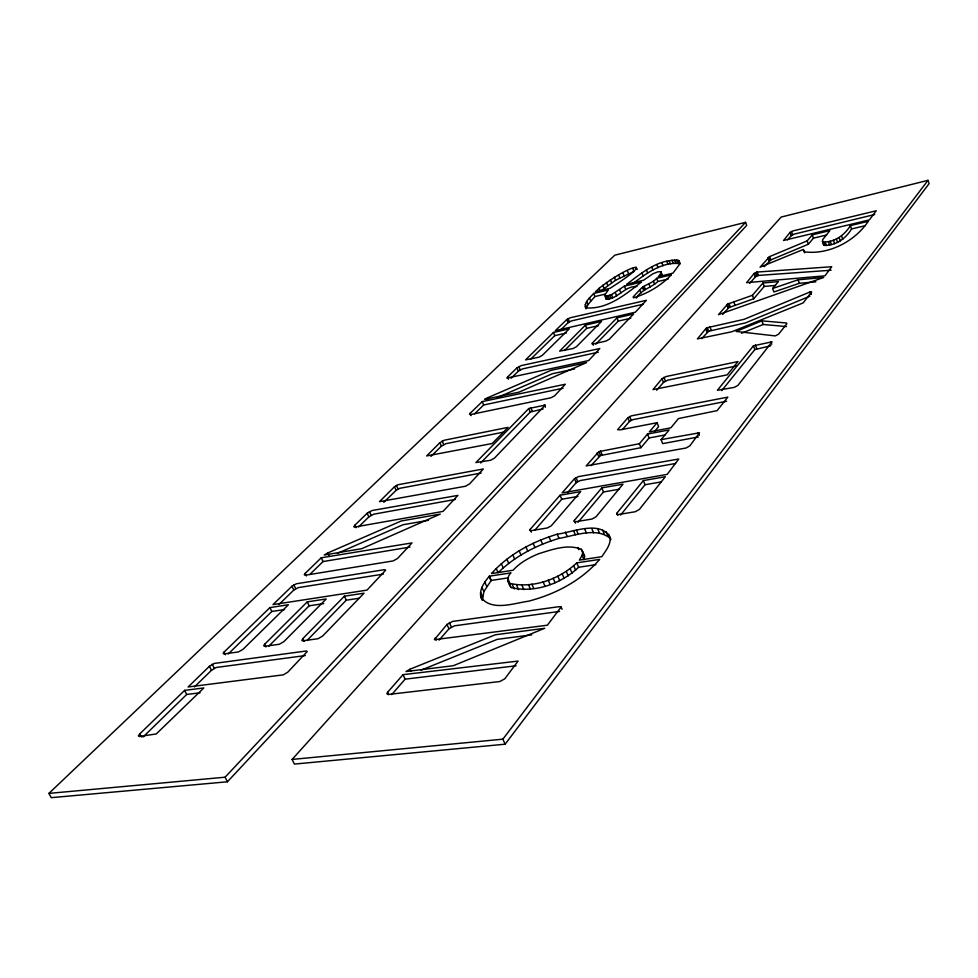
<?xml version="1.0" encoding="UTF-8"?>
<svg xmlns="http://www.w3.org/2000/svg" width="978" height="978" viewBox="0 0 978 978"><rect width="100%" height="100%" fill="white"/><g stroke="black" fill="none" stroke-linecap="round" stroke-linejoin="round"><path stroke-width="1.47" d="M586.054 308.828C582.912 302.691 590.223 297.605 593.646 293.486L608.328 289.965L604.575 295.258L606.262 299.219C618.023 299.048 624.685 285.723 636.935 286.505M616.971 513.095L616.751 514.391L617.974 514.599L635.272 511.726L639.306 509.501L665.346 476.726L643.353 480.589L616.971 513.095L617.839 515.223M582.754 551.947L584.599 556.286L583.976 559.722L582.13 555.357L582.754 551.947L581.335 549.318C567.729 543.707 551.983 549.612 538.548 553.768C529.171 557.643 519.954 562.643 513.071 570.26L491.506 573.56C508.78 554.159 532.607 541.629 557.228 534.196C573.022 532.166 603.047 518.817 610.92 539.66M561.091 606.996L547.374 625.211L434.342 639.698L446.983 624.441L452.545 621.433L559.098 606.666L561.091 606.996L562.069 609.282M865.322 225.649L851.569 228.962C845.823 238.51 835.725 245.796 824.295 245.392L823.439 244.61L823.769 243.106M823.439 244.61L822.571 239.757L829.894 230.588L812.278 234.854L807.156 240.894L769.649 256.591L760.028 267.214L803.097 249.549L804.625 252.825M482.545 600.003L483.841 591.592L491.249 580.431L508.536 577.827M482.081 600.076C477.46 591.69 484.049 582.472 489.379 576.176L510.981 572.888C506.298 576.959 507.778 583.108 511.029 587.521C534.355 593.401 561.36 583.707 578.609 567.264L595.798 564.673M574.343 520.43L574.037 521.445L575.345 521.8L591.971 519.037L595.981 516.836L623.01 484.159L601.8 487.888L574.343 520.43L575.516 523.218M530.137 529.416L529.77 530.382L530.944 530.687L547.313 527.973L551.299 525.785L580.7 491.592L560.064 495.223L530.137 529.416L531.323 532.166M592.387 342.96L592.02 343.914L592.876 344.011L605.932 341.09L609.233 339.268L633.634 313.999L616.996 317.838L592.387 342.96L593.291 345.185M387.581 692.314L386.909 693.805L388.242 694.466L499.844 681.532L504.807 678.793L518.071 661.079L403.022 674.661L387.581 692.314L388.645 694.588M605.162 294.109L594.881 296.566L587.949 304.586L586.519 307.581L585.272 304.464M660.443 274.207L660.92 271.688L657.864 271.823L652.888 273.791L643.561 280.221L626.764 284.268C641.385 273.058 659.478 257.96 679.001 260.649L679.588 264.268L672.974 273.143L658.267 276.688L660.443 274.207L661.25 276.297M302.813 638.646L301.811 640.431L302.63 640.859L318.07 638.72L322.679 636.018L364.048 593.181L344.403 596.189L302.813 638.646L304.146 641.385M470.1 413.364L469.538 414.305L470.479 414.586L550.993 397.765L554.685 395.76L565.308 384.232L482.227 401.603L470.1 413.364L471.078 415.638M507.582 376.995L506.91 378.107L588.683 360.552L599.807 348.535L521.213 365.601L516.995 367.862L507.582 376.995L508.511 379.207M582.13 555.357L579.343 560.113L601.825 556.678C605.993 550.321 613.133 542.167 608.695 534.22M264.61 644.294L263.705 645.676L264.5 646.324L279.341 644.257L283.926 641.592L326.212 598.964L307.251 601.873L264.61 644.294L265.943 646.996M139.768 733.891L138.411 735.921L139.084 736.471L156.235 733.977L203.852 687.937L184.61 690.37L139.768 733.891L141.407 737.033M305.136 573.426L304.268 574.734L305.136 575.26L393.168 560.92L397.594 558.438L411.995 542.924L321.249 557.79L305.136 573.426L306.346 575.969M354.782 525.259L353.755 526.775L354.439 527.093L443.022 511.396L457.924 495.394L372.153 510.504L367.153 513.254L354.782 525.259L355.919 527.717M224.06 652.094L223.143 653.402L223.864 653.952L238.473 651.935L243.033 649.306L288.388 604.759L269.94 607.582L224.06 652.094L225.392 654.759M505.137 744.197L929.1 183.632L928 180.331L781.177 217.055L292.092 759.441L294.402 764.087L505.137 744.197L502.863 739.172L928 180.331M620.602 515.015L645.04 484.733L661.152 481.922M721.715 390.65L754.857 349.562L770.823 345.772M753.451 345.821L717.387 390.295L734.136 387.41L737.852 385.466L772.082 341.811L753.451 345.821L754.857 349.562M803.415 249.463L804.442 251.847C828.537 255.038 854.821 241.517 868.281 221.285L850.395 225.612C844.613 235.136 834.527 242.397 823.097 242.031L822.241 241.248M661.091 439.635L669.111 429.941L647.522 434.049L639.355 443.719L598.854 451.628L586.164 465.919L686.03 448.01L689.893 445.821L699.466 432.789L661.091 439.635L662.681 443.633L698.341 436.97M578.059 522.276L603.487 491.971L619.037 489.269M590.993 465.675L600.455 455.54L640.957 447.679L649.099 437.973L664.918 434.978M654.747 431.237L658.634 426.604L657.082 422.716L620.028 429.892L617.619 429.66L627.9 417.716L631.421 415.833L727.815 397.129L717.094 410.638L678.5 418.56L670.847 427.826L649.294 431.946L657.082 422.716M772.62 288.498L778.439 281.578L762.938 283.021L752.437 295.295L727.583 304.134L718.488 314.647L823.623 277.495L798.085 279.794L772.62 288.498L773.904 291.982L799.356 283.29L815.884 281.835M764.234 266.676L770.86 259.903L808.354 244.219L813.451 238.155L826.667 234.964M722.669 314.427L728.891 307.593L753.72 298.767L764.209 286.456L775.481 285.429M391.652 694.649L405.124 679.172L516.091 665.786M439.122 640.125L448.963 628.817L454.525 625.81L559.563 611.421M534.893 530.113L561.763 499.245L577.974 496.421M567.595 492.545L576.201 482.655L580.15 480.589L675.578 463.462M622.497 429.476L629.429 421.518L632.949 419.635L726.642 401.249M656.641 390.259L663.5 382.398L667.644 380.185L736.471 365.955M701.593 338.632L708.671 331.224L745.468 322.899L809.918 296.151M749.747 283.314L755.309 276.933L758.353 275.429L831.104 270.221M787.583 239.854L791.214 235.686L794.099 234.145L874.748 214.488M574.538 478.682L562.081 492.924L667.204 474.379L678.756 459.012L578.487 476.616L574.538 478.682L576.201 482.655M662.045 378.706L652.998 389.599L727.204 374.867L738.023 361.567L666.189 376.506L662.045 378.706L663.5 382.398M705.749 328.767L697.387 338.926L731.85 331.75L803.146 302.911L811.667 291.97L810.004 291.982L744.124 319.317L707.326 327.691L705.749 328.767L707.106 332.3M754.062 273.571L746.593 282.666L824.943 275.833L831.716 266.725L757.119 272.067L754.062 273.571L755.309 276.933M790.053 232.446L783.525 240.478L869.369 219.903L876.239 210.771L792.926 230.918L790.053 232.446L791.214 235.686M636.275 298.131C641.25 289.61 651.14 287.85 657.864 281.505L668.17 279.036M227.422 781.789L746.703 225.405L745.566 222.336L614.783 255.185L48.9 793.402L51.235 797.669L227.422 781.789L225.087 777.204L48.9 793.402M639.734 289.904L633.133 296.957L633.487 297.825C647.766 293.486 661.042 285.649 671.36 274.806L656.641 278.351C652.02 283.754 644.282 284.512 639.734 289.904L640.981 293.082M225.087 777.204L745.566 222.336M306.933 640.578L346.285 600.199L358.926 598.279M595.785 344.195L618.292 321.102L630.773 318.229M480.675 462.973L530.259 412.068L543.157 408.926M528.78 408.547L475.919 462.557L490.491 460.308L494.465 458.12L545.333 405.051L528.78 408.547L530.259 412.068M507.937 581.018L509.135 583.194C532.484 588.988 559.44 579.282 576.751 562.876L599.673 559.379C581.384 580.688 555.37 594.221 528.475 601.213C513.682 603.218 491.042 611.849 480.638 596.824M268.73 646.226L309.146 605.822L323.73 603.609M564.526 350.515L586.702 328.339L598.45 325.65M585.406 325.112L559.612 351.139L573.157 348.51L576.445 346.701L601.556 321.395L585.406 325.112L586.702 328.339M143.045 737.021L186.7 694.466L200.025 692.803M194.439 686.911L211.48 670.309L216.272 667.461L305.368 655.566M228.241 653.964L271.835 611.482L284.598 609.538M279.097 604.392L293.791 590.076L298.204 587.631L383.254 574.123M310.173 574.11L323.033 561.568L410.039 547.057M358.547 526.946L368.84 516.91L373.828 514.171L455.222 499.465M383.841 502.289L396.127 490.308L399.647 488.34L481.115 473.022M430.931 456.396L441.396 446.188L445.858 443.706L503.682 432.105M474.599 413.828L483.67 404.978L563.071 388.205M511.066 378.266L518.377 371.151L522.582 368.889L598.316 352.178M530.516 359.317L554.77 335.662L566.274 333.021M560.797 329.794L568.096 322.679L571.335 320.955L643.438 304.17M209.451 666.275L188.106 686.984L283.29 674.844L287.691 672.253L307.214 651.556L306.358 650.981L214.255 663.439L209.451 666.275L211.48 670.309M291.945 586.225L273.009 604.6L366.994 590.125L385.711 570.137L384.415 569.673L296.358 583.78L291.945 586.225L293.791 590.076M394.501 486.714L379.501 501.641L465.54 486.237L469.599 483.878L483.328 468.975L398.022 484.746L394.501 486.714L396.127 490.308M439.868 442.704L426.64 455.944L492.24 443.511L508.095 427.362L444.33 440.222L439.868 442.704L441.396 446.188M553.462 332.471L525.565 359.867L538.915 357.227L542.203 355.43L569.282 328.828L553.462 332.471L554.77 335.662M566.812 319.537L555.321 330.674L635.382 312.19L646.397 300.307L570.064 317.813L566.812 319.537L568.096 322.679M610.492 538.548C596.25 526.739 575.235 535.638 559.025 538.401C536.543 545.137 514.929 556.189 498.095 572.753L496.237 568.524M599.196 288.265L595.357 291.835L610.015 288.302C659.135 257.153 629.746 264.097 599.196 288.265L600.419 291.334L615.59 280.246L633.94 271.468L632.742 268.424M631.543 284.574C645.138 274.256 662.277 261.053 680.199 263.767L679.001 260.649M604.575 295.258L606.531 296.114L611.494 294.684L624.404 286.102L641.262 282.116C625.786 294.402 607.485 309.329 586.543 307.923L585.223 306.75M327.826 552.937L324.231 555.027L361.811 548.67L440.283 514.086L401.286 520.968L327.826 552.937L329.011 555.455M487.496 397.814L484.623 399.391L518.951 392.166L586.592 362.581L550.993 370.344L487.496 397.814L488.462 400.063M409.904 669.258L405.931 671.544L453.303 665.7L544.758 628.267L495.247 634.808L409.904 669.258L410.956 671.507M337.41 553.352L402.997 524.746L428.498 520.284M497.044 397.704L552.387 373.73L574.636 368.902M761.874 320.845L736.104 331.444L775.309 335.906L778.635 334.121L786.801 323.852L786.593 323.009L761.874 320.845L763.219 324.476L786.495 326.579M741.532 333.266L763.219 324.476M421.053 670.15L497.264 639.343L531.763 634.844M292.092 759.441L502.863 739.172M584.599 556.286L581.335 549.318M605.822 298.376L606.262 299.219M184.61 690.37L186.7 694.466M212.238 664.258L214.268 668.28M269.94 607.582L271.835 611.482M293.852 584.832L295.698 588.683M307.251 601.873L309.146 605.822M344.403 596.189L346.285 600.199M321.249 557.79L323.033 561.568M403.022 674.661L405.124 679.172M369.427 511.58L371.102 515.235M367.153 513.254L368.84 516.91M435.137 637.962L436.151 640.174M449.342 622.57L451.323 626.947M446.983 624.441L448.963 628.817M396.408 485.381L398.034 488.976M484.807 582.057L486.702 586.323M481.946 587.313L483.841 591.592M480.553 592.24L482.46 596.543M489.379 576.176L491.249 580.431M489.122 576.482L490.993 580.724M442.154 441.054L443.682 444.538M506.885 559.196L508.731 563.401M516.641 585.272L518.536 589.624M512.35 584.575L514.257 588.915M501.359 563.731L503.205 567.949M507.826 578.597L509.245 581.824M509.135 583.194L511.029 587.521M528.438 584.599L530.345 588.976M512.827 554.893L514.66 559.098M521.995 585.284L523.902 589.648M519.184 550.822L521.005 555.027M531.849 584.098L533.756 588.475M548.23 580.076L550.125 584.477M543.022 581.653L544.917 586.054M525.944 546.983L527.765 551.176M540.785 539.929L542.594 544.123M553.169 578.267L555.064 582.68M533.144 543.352L534.954 547.546M549.037 536.8L550.834 541.005M562.24 573.964L564.123 578.365M557.839 576.225L559.734 580.639M482.227 401.603L483.67 404.978M662.118 274.818L662.497 275.71L660.92 271.688M557.228 534.196L559.025 538.401M570.186 568.756L572.069 573.157M566.36 571.47L568.23 575.871M565.394 532.093L567.179 536.311M576.751 562.876L578.609 567.264M573.768 565.871L575.639 570.26M576.445 530.039L578.23 534.269M560.064 495.223L561.763 499.245M573.524 530.516L575.308 534.734M577.888 547.484L578.805 549.636M518.829 366.554L520.198 369.831M516.995 367.862L518.377 371.151M584.673 528.951L586.458 533.193M530.773 407.655L532.252 411.176M597.729 528.89L599.514 533.169M576.066 477.557L577.717 481.531M544.416 404.831L545.394 407.19M591.776 528.572L593.548 532.827M606.201 531.714L607.998 536.017M602.546 529.942L604.331 534.232M601.8 487.888L603.487 491.971M597.155 452.838L598.768 456.75M600.541 451.017L602.142 454.917M598.854 451.628L600.455 455.54M568.108 318.632L569.392 321.774M643.353 480.589L645.04 484.733M586.702 301.481L587.949 304.586M629.698 416.469L631.226 420.271M639.355 443.719L640.957 447.679M627.9 417.716L629.429 421.518M593.646 293.486L594.881 296.566M647.522 434.049L649.099 437.973M589.502 297.825L590.749 300.918M609.746 295.38L610.993 298.51M608.108 295.857L609.355 298.987M616.996 317.838L618.292 321.102M602.778 285.246L604.001 288.302M606.531 296.114L607.778 299.231M610.37 279.72L611.58 282.764M615.358 292.654L616.592 295.784M611.494 294.684L612.741 297.813M606.507 282.397L607.717 285.454M624.404 286.102L625.639 289.207M618.548 274.855L619.746 277.886M619.661 289.794L620.896 292.911M614.38 277.202L615.59 280.246M627.338 270.6L628.536 273.632M622.864 272.642L624.062 275.686M663.964 377.3L665.419 380.98M641.898 272.752L643.096 275.833M644.074 286.285L645.309 289.439M636.201 267.3L636.996 269.329M635.932 267.361L636.727 269.39M643.426 286.591L644.661 289.757M642.497 287.3L643.732 290.466M698.255 432.655L699.307 435.357M651.727 266.994L652.913 270.075M653.39 281.114L654.612 284.28M646.446 269.879L647.644 272.96M648.964 283.962L650.199 287.129M656.861 264.598L658.06 267.679M656.641 278.351L657.864 281.505M669.135 260.686L670.321 263.779M666.764 261.273L667.962 264.353M661.874 262.691L663.06 265.772M707.326 327.691L708.671 331.224M706.409 328.192L707.766 331.725M677.913 260.062L679.111 263.168M676.385 259.769L677.571 262.862M674.417 259.769L675.602 262.874M671.996 260.087L673.182 263.168M709.918 326.872L711.263 330.405M729.001 303.449L730.297 306.909M727.583 304.134L728.891 307.593M726.801 304.72L728.097 308.18M755.444 344.989L756.838 348.718M733.72 301.811L735.016 305.27M770.823 341.725L771.752 344.232M752.437 295.295L753.72 298.767M762.938 283.021L764.209 286.456M757.119 272.067L758.353 275.429M756.801 272.141L758.048 275.503M755.383 272.666L756.617 276.028M769.649 256.591L770.86 259.903M768.537 257.238L769.747 260.551M767.84 257.825L769.063 261.138M798.085 279.794L799.356 283.29M791.471 231.48L792.645 234.708M810.346 291.909L811.214 294.305M810.004 291.982L810.872 294.378M807.156 240.894L808.354 244.219M823.097 242.031L824.295 245.392M812.278 234.854L813.451 238.155M830.163 241.175L831.361 244.549M828.403 241.59L829.601 244.965M825.163 242.116L826.361 245.478M841.545 235.906L842.73 239.28M839.112 237.593L840.31 240.979M836.41 239.035L837.596 242.422M833.415 240.233L834.613 243.62M850.395 225.612L851.569 228.962M509.709 582.9L509.819 585.333"/></g></svg>
